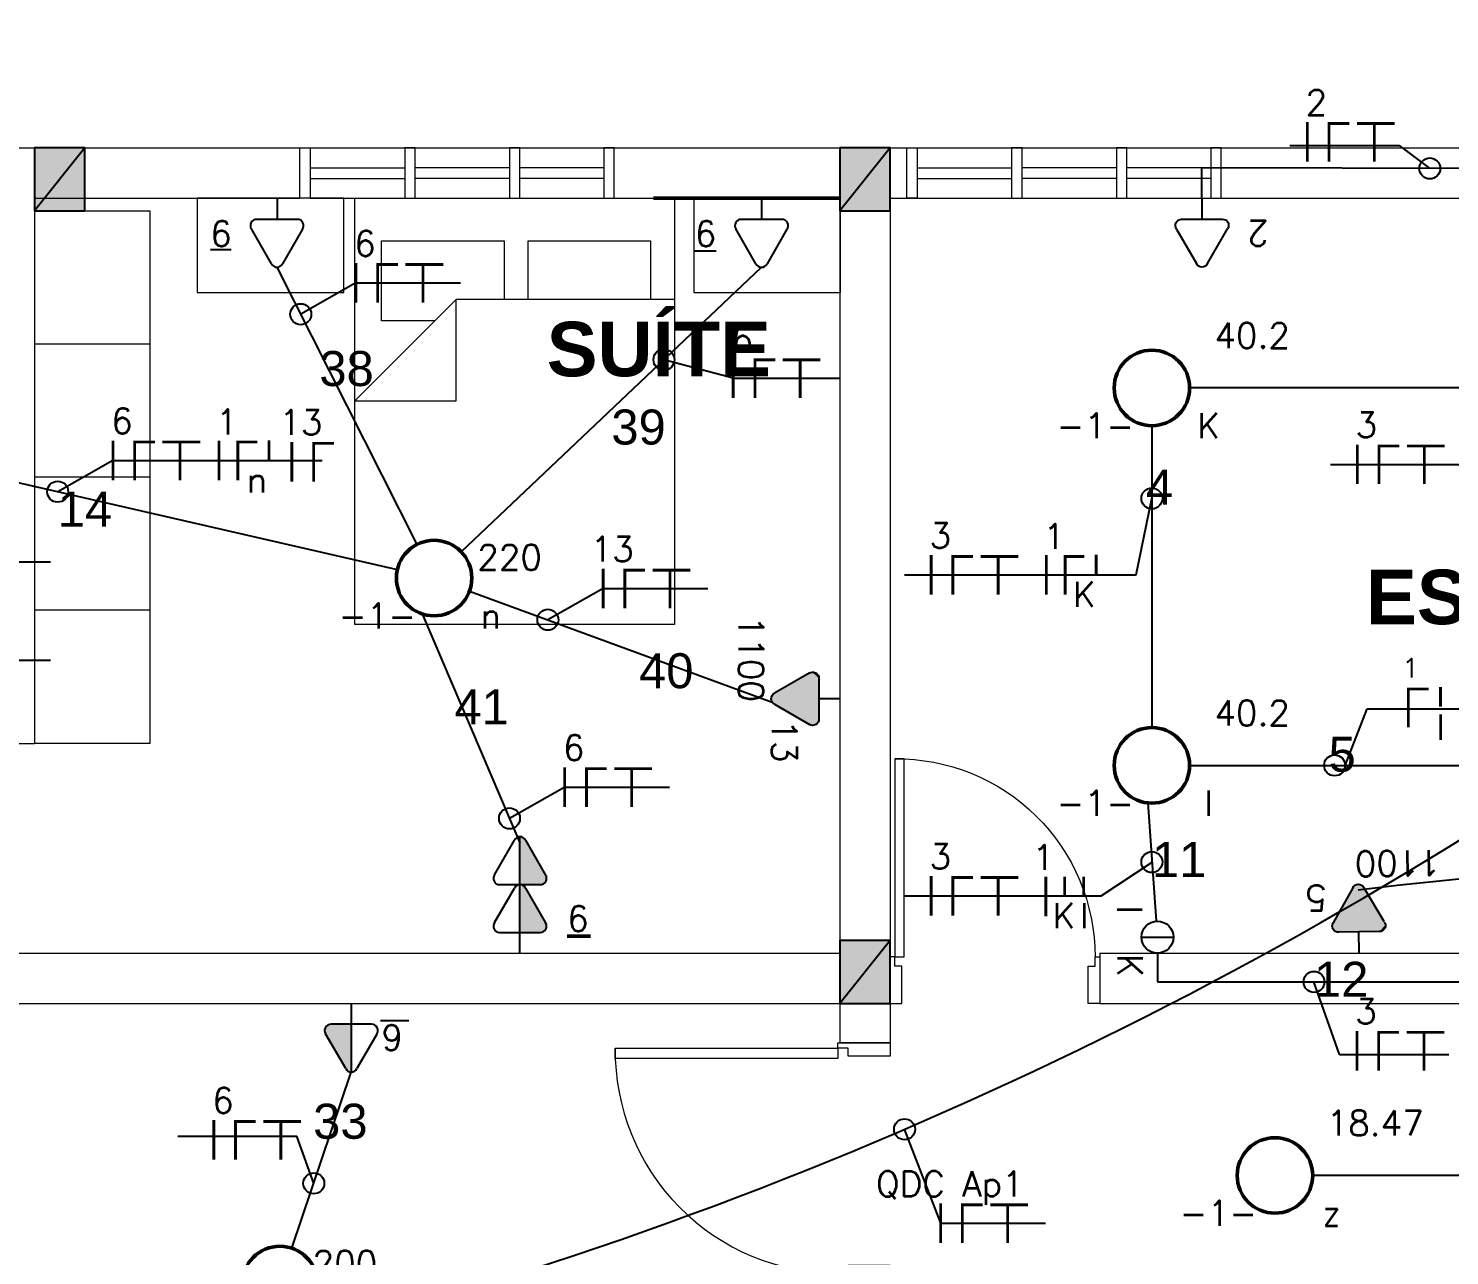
# Model space of a CAD drawing. Header units: millimetres. Extents: x 4360 to 8806, y 1896 to 3880.
# Drawn here: x 4405.03 to 4411.81, y 1944.35 to 1950.2 of the extents above; entities that cross this region are included whole.
import ezdxf
from ezdxf.enums import TextEntityAlignment as Align

# ---------------------------------------------------------------- set-up
doc = ezdxf.new("R2010")
doc.units = ezdxf.units.MM
doc.linetypes.add('Contínuo', pattern=[0])
for name, color, linetype, lineweight in [('C-Moveis', 7, 'Continuous', 5), ('C-Paredes-Acessorios', 20, 'Continuous', 5), ('C-Portas', 7, 'Continuous', 5), ('C-Texto', 4, 'Continuous', 9), ('ILUMINAÇÃO', 1, 'Contínuo', 50), ('TOMADAS', 1, 'Continuous', 25)]:
    doc.layers.add(name, color=color, linetype=linetype, lineweight=lineweight)
doc.layers.add('C-Pilares', color=7, linetype='Continuous', plot=False)
for name, color, linetype in [('CIRCUITOS', 255, 'Continuous'), ('Eletrodutos', 4, 'Continuous'), ('INTERRUPTORES', 1, 'Continuous')]:
    doc.layers.add(name, color=color, linetype=linetype)
doc.styles.add('BOLD', font='arialbd.ttf')
doc.styles.add('RomanS', font='romans.shx')
doc.styles.get("Standard").update_dxf_attribs({"font": 'arial.ttf'})

# ---------------------------------------------------------------- blocks, each defined once
blk = doc.blocks.new('d9-2')
at = {"layer": 'C-Portas'}
for p, q in [((-0.06, 0.2), (-0.06, 1.05)), ((-0.06, 1.05), (-0.02, 1.05)), ((-0.02, 1.05), (-0.02, 0.2)), ((-0.88, 0.2), (-0.9, 0.2)), ((-0.9, 0.2), (-0.9, 0)), ((-0.88, 0.16), (-0.88, 0.2)), ((-0.02, 0.2), (-0.06, 0.2)), ((-0.02, 0.16), (-0.02, 0.2)), ((-0.02, 0.2), (0, 0.2)), ((0, 0.2), (0, 0)), ((-0.85, 0.16), (-0.88, 0.16)), ((-0.85, 0), (-0.85, 0.16)), ((-0.05, 0), (-0.05, 0.16)), ((-0.05, 0.16), (-0.02, 0.16)), ((-0.9, 0), (-0.85, 0)), ((0, 0), (-0.05, 0))]:
    blk.add_line(p, q, dxfattribs=at)
blk.add_arc((-0.0299, 0.2), 0.8501, 89.3299, 180, dxfattribs=at)
blk = doc.blocks.new('A$C2A3D30EB')
at = {"layer": 'C-Pilares'}
for color, points in [(6, [(0, 0), (24, 30), (0, 30)]), (6, [(24, 30), (0, 30), (0, 0)]), (135, [(24, 30), (0, 0), (24, 0)])]:
    blk.add_hatch(color=color, dxfattribs=at).paths.add_polyline_path(points)
blk.add_line((24, 30), (0, 0), dxfattribs=at)
at = {"layer": 'C-Pilares', "color": 7}
blk.add_lwpolyline([(0, 0), (24, 0), (24, 30), (0, 30)], close=True, dxfattribs=at)
blk = doc.blocks.new('RECTANG')
for p, q in [((1, 1), (0, 1)), ((0, 1), (0, 0)), ((1, 0), (1, 1)), ((0, 0), (1, 0))]:
    blk.add_line(p, q)
blk = doc.blocks.new('TEBAI01')
for p, q in [((-1.617, 1.949), (-0.353, 4.139)), ((0.353, 4.139), (1.631, 1.925)), ((-1.297, 1.32), (1.28, 1.32)), ((0, 0), (0, 1.32))]:
    blk.add_line(p, q)
for centre, start, end in [((0, 3.967), 26.04787, 153.95213), ((-1.302, 1.713), 143.13324, 270.77697), ((1.3, 1.713), 267.18113, 32.56886)]:
    blk.add_arc(centre, 0.393, start, end)
at = {"style": 'RomanS', "flags": 8}
for tag, p in [('020', (-5.031, 2.198)), ('001', (3.561, 2.226))]:
    blk.add_attdef(tag, text='', height=1.6, dxfattribs=at).set_placement(p, align=Align.MIDDLE_CENTER)
blk = doc.blocks.new('TEALT03')
for p, q in [((-1.617, 1.949), (-0.353, 4.139)), ((0.353, 4.139), (1.631, 1.925)), ((-1.297, 1.32), (1.28, 1.32)), ((0, 0), (0, 1.32))]:
    blk.add_line(p, q)
for centre, start, end in [((0, 3.967), 26.04787, 153.95213), ((-1.302, 1.713), 143.13324, 270.77697), ((1.3, 1.713), 267.18113, 32.56886)]:
    blk.add_arc(centre, 0.393, start, end)
at = {"linetype": 'Continuous'}
for points in [[(-1.617, 1.949), (1.487, 1.367), (-0.353, 4.139)], [(-0.353, 4.139), (1.64, 1.516), (-0.208, 4.3)], [(1.64, 1.516), (-0.353, 4.139), (1.487, 1.367)], [(-0.208, 4.3), (1.693, 1.721), (0, 4.36)], [(1.693, 1.721), (-0.208, 4.3), (1.64, 1.516)], [(0, 4.36), (1.631, 1.925), (0.208, 4.3)], [(1.631, 1.925), (0, 4.36), (1.693, 1.721)], [(0.353, 4.139), (0.208, 4.3), (1.631, 1.925)], [(-1.694, 1.75), (1.28, 1.32), (-1.617, 1.949)], [(1.487, 1.367), (-1.617, 1.949), (1.28, 1.32)], [(1.28, 1.32), (-1.694, 1.75), (-1.307, 1.32)], [(-1.655, 1.54), (-1.307, 1.32), (-1.694, 1.75)], [(-1.307, 1.32), (-1.655, 1.54), (-1.512, 1.381)]]:
    blk.add_solid(points, dxfattribs=at)
at = {"style": 'RomanS', "flags": 8}
for tag, p in [('020', (-4.819, 2.032)), ('001', (3.506, 2.072))]:
    blk.add_attdef(tag, text='', height=1.6, dxfattribs=at).set_placement(p, align=Align.MIDDLE_CENTER)
blk = doc.blocks.new('A$C0BD3781F')
blk.add_circle((0.36, 0.36), 0.36)
at = {"style": 'RomanS', "flags": 8}
for tag, p in [('001', (0.188, 0.472)), ('009', (0.502, 0.474)), ('020', (0.356, 0.232))]:
    blk.add_attdef(tag, text='', height=0.16, dxfattribs=at).set_placement(p, align=Align.MIDDLE_CENTER)
blk = doc.blocks.new('TEMED02')
for p, q in [((-1.617, 1.949), (-0.353, 4.139)), ((0, 1.32), (0, 4.36)), ((0.353, 4.139), (1.631, 1.925)), ((-1.297, 1.32), (1.28, 1.32)), ((0, 0), (0, 1.32))]:
    blk.add_line(p, q)
for centre, start, end in [((0, 3.967), 26.04787, 153.95213), ((-1.302, 1.713), 143.13324, 270.77697), ((1.3, 1.713), 267.18113, 32.56886)]:
    blk.add_arc(centre, 0.393, start, end)
at = {"linetype": 'Continuous'}
for points in [[(0, 4.36), (1.631, 1.925), (0.208, 4.3)], [(1.631, 1.925), (0, 4.36), (1.693, 1.721)], [(0, 1.32), (1.693, 1.721), (0, 4.36)], [(0.353, 4.139), (0.208, 4.3), (1.631, 1.925)], [(1.693, 1.721), (0, 1.32), (1.64, 1.516)], [(1.28, 1.32), (1.64, 1.516), (0, 1.32)], [(1.64, 1.516), (1.28, 1.32), (1.487, 1.367)]]:
    blk.add_solid(points, dxfattribs=at)
at = {"style": 'RomanS', "flags": 8}
for tag, p in [('020', (-4.961, 2.195)), ('001', (3.391, 2.166))]:
    blk.add_attdef(tag, text='', height=1.6, dxfattribs=at).set_placement(p, align=Align.MIDDLE_CENTER)
blk = doc.blocks.new('FNT')
at = {"const_width": 0.24}
for points in [[(0.12, 1.68), (0.12, -1.68)], [(1.84, 1.56), (3.68, 1.56)], [(1.96, 1.44), (1.96, -1.68)], [(4.32, 1.56), (7.52, 1.56)], [(5.8, 1.44), (5.8, -1.68)]]:
    blk.add_lwpolyline(points, dxfattribs=at)
at = {"style": 'RomanS', "flags": 8}
blk.add_attdef('001', text='', height=1.6, dxfattribs=at).set_placement((0.89, 3.34), align=Align.MIDDLE_CENTER)
blk = doc.blocks.new('FNR')
at = {"const_width": 0.24}
for points in [[(0.12, 1.68), (0.12, -1.68)], [(1.72, 1.68), (1.72, -1.68)], [(1.76, 1.56), (3.36, 1.56)], [(4.35, 1.7), (4.35, 0.02)]]:
    blk.add_lwpolyline(points, dxfattribs=at)
at = {"style": 'RomanS', "flags": 8}
for tag, p in [('001', (0.79, 3.27)), ('009', (4.35, -1.65))]:
    blk.add_attdef(tag, text='', height=1.6, dxfattribs=at).set_placement(p, align=Align.MIDDLE_CENTER)
blk = doc.blocks.new('A$C27EA2FDF')
at = {"const_width": 0.009}
for points in [[(0.0398, 0.126), (0.0398, 0)], [(0.1043, 0.1215), (0.1733, 0.1215)], [(0.1088, 0.117), (0.1088, 0)]]:
    blk.add_lwpolyline(points, dxfattribs=at)
at = {"style": 'RomanS', "flags": 8}
blk.add_attdef('001', text='', height=0.06, dxfattribs=at).set_placement((0.0686, 0.1884), align=Align.MIDDLE_CENTER)
blk = doc.blocks.new('IR2S02')
blk.add_line((0, 0), (0, 2.034))
blk.add_circle((0, 1.017), 1.017)
at = {"style": 'RomanS', "flags": 8}
for tag, p in [('030', (-1.743, 2.296)), ('009', (1.811, 2.295))]:
    blk.add_attdef(tag, text='', height=1.6, dxfattribs=at).set_placement(p, align=Align.MIDDLE_CENTER)
blk = doc.blocks.new('FRR')
at = {"const_width": 0.24}
for points in [[(0.12, 1.68), (0.12, -1.68)], [(1.72, 1.68), (1.72, 0)], [(3.32, 1.68), (3.32, 0)]]:
    blk.add_lwpolyline(points, dxfattribs=at)
at = {"style": 'RomanS', "flags": 8}
for tag, p in [('001', (-0.1, 3.31)), ('009', (1.63, -1.63)), ('030', (3.37, -1.63))]:
    blk.add_attdef(tag, text='', height=1.6, dxfattribs=at).set_placement(p, align=Align.MIDDLE_CENTER)
blk = doc.blocks.new('FRRR')
at = {"const_width": 0.24}
blk.add_lwpolyline([(1.72, 1.68), (1.72, 0)], dxfattribs=at)
at = {"style": 'RomanS', "flags": 8}
blk.add_attdef('009', text='', height=1.6, dxfattribs=at).set_placement((1.72, -1.67), align=Align.MIDDLE_CENTER)

msp = doc.modelspace()

# ---------------------------------------------------------------- linework, layer by layer
at = {"const_width": 0.0135}
for points in [[(4411.60373, 1947.05117), (4411.70723, 1947.05117)], [(4411.61048, 1947.04442), (4411.61048, 1946.86892)]]:
    msp.add_lwpolyline(points, dxfattribs=at)
at = {"layer": 'C-Moveis'}
for p, q in [((4405.29851, 1949.33158), (4405.60851, 1949.33158)), ((4405.60851, 1949.33158), (4405.60851, 1946.79158)), ((4406.71351, 1948.80738), (4406.71351, 1949.18838)), ((4406.71351, 1949.18838), (4407.29771, 1949.18838)), ((4407.29771, 1949.18838), (4407.29771, 1948.90898)), ((4407.41201, 1949.18838), (4407.99621, 1949.18838)), ((4407.41201, 1948.90898), (4407.41201, 1949.18838)), ((4407.99621, 1949.18838), (4407.99621, 1948.90898)), ((4407.06911, 1948.90898), (4406.58651, 1948.42638)), ((4408.11051, 1948.90898), (4407.06911, 1948.90898)), ((4407.06911, 1948.42638), (4407.06911, 1948.90898)), ((4406.96751, 1948.80738), (4406.71351, 1948.80738)), ((4405.60851, 1948.69658), (4405.05851, 1948.69658)), ((4406.58651, 1948.42638), (4407.06911, 1948.42638)), ((4405.60851, 1948.06158), (4405.05851, 1948.06158)), ((4405.60851, 1947.42658), (4405.05851, 1947.42658)), ((4405.60851, 1946.79158), (4405.05851, 1946.79158))]:
    msp.add_line(p, q, dxfattribs=at)
for points in [[(4406.53307, 1949.39158), (4405.83307, 1949.39158), (4405.83307, 1948.94158), (4406.53307, 1948.94158)], [(4408.90228, 1949.39158), (4408.20228, 1949.39158), (4408.20228, 1948.94158), (4408.90228, 1948.94158)]]:
    msp.add_lwpolyline(points, close=True, dxfattribs=at)
at = {"layer": 'C-Paredes-Acessorios'}
for p, q in [((4399.47851, 1949.63158), (4406.32351, 1949.63158)), ((4406.32351, 1949.39158), (4406.32351, 1949.63158)), ((4406.37351, 1949.63158), (4407.82351, 1949.63158)), ((4407.82351, 1949.63158), (4410.24323, 1949.63158)), ((4407.82351, 1949.39158), (4407.82351, 1949.63158)), ((4409.13851, 1949.63158), (4409.13851, 1945.55158)), ((4409.13851, 1949.39158), (4409.13851, 1949.63158)), ((4409.21823, 1949.39158), (4409.21823, 1949.63158)), ((4409.26823, 1949.63158), (4410.71823, 1949.63158)), ((4410.71823, 1949.63158), (4414.00351, 1949.63158)), ((4410.71823, 1949.39158), (4410.71823, 1949.63158)), ((4406.37351, 1949.53658), (4406.82351, 1949.53658)), ((4407.32351, 1949.53658), (4406.87351, 1949.53658)), ((4407.77351, 1949.53658), (4407.37351, 1949.53658)), ((4409.26823, 1949.53658), (4409.71823, 1949.53658)), ((4410.21823, 1949.53658), (4409.76823, 1949.53658)), ((4410.66823, 1949.53658), (4410.26823, 1949.53658)), ((4406.37351, 1949.48658), (4406.82351, 1949.48658)), ((4407.32351, 1949.48658), (4406.87351, 1949.48658)), ((4407.77351, 1949.48658), (4407.37351, 1949.48658)), ((4409.26823, 1949.48658), (4409.71823, 1949.48658)), ((4410.21823, 1949.48658), (4409.76823, 1949.48658)), ((4410.66823, 1949.48658), (4410.26823, 1949.48658)), ((4405.05851, 1949.39158), (4406.32351, 1949.39158)), ((4405.05851, 1949.39158), (4405.05851, 1946.79158)), ((4406.37351, 1949.39158), (4407.82351, 1949.39158)), ((4407.82351, 1949.39158), (4408.89851, 1949.39158)), ((4408.89851, 1949.39158), (4408.89851, 1945.79158)), ((4409.13851, 1949.39158), (4410.71823, 1949.39158)), ((4410.71823, 1949.39158), (4414.00351, 1949.39158)), ((4404.90851, 1946.79158), (4405.05851, 1946.79158)), ((4403.31851, 1945.79158), (4408.89851, 1945.79158)), ((4410.13851, 1945.79158), (4416.57851, 1945.79158)), ((4410.13851, 1945.79158), (4410.13851, 1945.55158)), ((4403.31851, 1945.55158), (4408.89851, 1945.55158)), ((4408.89851, 1945.55158), (4408.89851, 1945.36338)), ((4409.13851, 1945.55158), (4409.13851, 1945.36338)), ((4410.13851, 1945.55158), (4416.81851, 1945.55158)), ((4409.13851, 1945.36338), (4408.89851, 1945.36338))]:
    msp.add_line(p, q, dxfattribs=at)
at = {"layer": 'C-Paredes-Acessorios', "color": 3}
for points in [[(4406.32351, 1949.63158), (4406.37351, 1949.63158), (4406.37351, 1949.39158), (4406.32351, 1949.39158)], [(4406.32351, 1949.63158), (4406.32351, 1949.63158), (4406.37351, 1949.63158), (4406.37351, 1949.39158), (4406.32351, 1949.39158)], [(4407.82351, 1949.63158), (4407.77351, 1949.63158), (4407.77351, 1949.39158), (4407.82351, 1949.39158)], [(4409.21823, 1949.63158), (4409.26823, 1949.63158), (4409.26823, 1949.39158), (4409.21823, 1949.39158)], [(4409.21823, 1949.63158), (4409.21823, 1949.63158), (4409.26823, 1949.63158), (4409.26823, 1949.39158), (4409.21823, 1949.39158)], [(4410.71823, 1949.63158), (4410.66823, 1949.63158), (4410.66823, 1949.39158), (4410.71823, 1949.39158)]]:
    msp.add_lwpolyline(points, dxfattribs=at)
for points in [[(4406.87351, 1949.39158), (4406.87351, 1949.63158), (4406.82351, 1949.63158), (4406.82351, 1949.39158)], [(4407.37351, 1949.39158), (4407.37351, 1949.63158), (4407.32351, 1949.63158), (4407.32351, 1949.39158)], [(4409.76823, 1949.39158), (4409.76823, 1949.63158), (4409.71823, 1949.63158), (4409.71823, 1949.39158)], [(4410.26823, 1949.39158), (4410.26823, 1949.63158), (4410.21823, 1949.63158), (4410.21823, 1949.39158)]]:
    msp.add_lwpolyline(points, close=True, dxfattribs=at)
at = {"layer": 'CIRCUITOS'}
for p, q in [((4411.04613, 1949.64282), (4411.56654, 1949.64282)), ((4411.56654, 1949.64282), (4411.71305, 1949.53376)), ((4406.59112, 1948.9879), (4406.32774, 1948.83875)), ((4406.59112, 1948.9879), (4407.09046, 1948.9879)), ((4408.39061, 1948.53332), (4408.06013, 1948.62181)), ((4408.39061, 1948.53332), (4408.89851, 1948.53332)), ((4405.43201, 1948.14151), (4405.16864, 1947.99236)), ((4405.43201, 1948.14151), (4406.4307, 1948.14151)), ((4411.23999, 1948.12274), (4412.34607, 1948.12274)), ((4410.31307, 1947.59566), (4410.38767, 1947.96006)), ((4404.13617, 1947.65853), (4405.13486, 1947.65853)), ((4409.20699, 1947.59566), (4410.31307, 1947.59566)), ((4407.76993, 1947.5306), (4407.50656, 1947.38145)), ((4407.76993, 1947.5306), (4408.26928, 1947.5306)), ((4404.13617, 1947.18898), (4405.13486, 1947.18898)), ((4411.30918, 1946.68715), (4411.41497, 1946.95667)), ((4411.41497, 1946.95667), (4411.95319, 1946.95667)), ((4407.58693, 1946.58343), (4407.32355, 1946.43428)), ((4407.58693, 1946.58343), (4408.08627, 1946.58343)), ((4410.1457, 1946.06504), (4410.38865, 1946.22603)), ((4409.20699, 1946.06504), (4410.1457, 1946.06504)), ((4411.28301, 1945.30887), (4411.16075, 1945.65457)), ((4411.28301, 1945.30887), (4411.80342, 1945.30887)), ((4409.38022, 1944.50332), (4409.20766, 1944.95157)), ((4409.38022, 1944.50332), (4409.87956, 1944.50332))]:
    msp.add_line(p, q, dxfattribs=at)
at = {"layer": 'CIRCUITOS', "linetype": 'Continuous'}
for p in [(4405.74139, 1944.91862), (4406.39013, 1944.69381)]:
    msp.add_line(p, (4406.30958, 1944.91862), dxfattribs=at)
at = {"layer": 'CIRCUITOS'}
for centre in [(4411.71305, 1949.53376), (4406.32774, 1948.83875), (4408.06013, 1948.62181), (4405.16864, 1947.99236), (4410.38767, 1947.96006), (4407.50656, 1947.38145), (4411.25918, 1946.68715), (4407.32355, 1946.43428), (4410.38767, 1946.22603), (4411.16075, 1945.65457), (4409.20766, 1944.95157), (4406.39013, 1944.69381)]:
    msp.add_circle(centre, 0.05, dxfattribs=at)
at = {"layer": 'Eletrodutos'}
for p, q in [((4410.62651, 1949.39057), (4410.62651, 1949.53658)), ((4412.11451, 1949.53271), (4410.62651, 1949.53658)), ((4406.88261, 1947.74112), (4406.21455, 1949.06266)), ((4407.09314, 1947.70568), (4408.52546, 1949.06266)), ((4412.68767, 1948.48715), (4410.56767, 1948.48715)), ((4410.38767, 1948.30715), (4410.38767, 1946.86715)), ((4404.40925, 1948.16658), (4406.78837, 1947.62073)), ((4406.78837, 1947.62073), (4406.78837, 1947.62073)), ((4407.13281, 1947.51851), (4408.57599, 1946.98927)), ((4406.90733, 1947.40958), (4407.37351, 1946.31722)), ((4410.56767, 1946.68715), (4412.68767, 1946.68715)), ((4410.36882, 1946.50814), (4410.40847, 1945.94393)), ((4410.41382, 1945.79158), (4410.41382, 1945.65457)), ((4410.41382, 1945.65457), (4415.10116, 1945.65457)), ((4406.28593, 1944.38427), (4406.5687, 1945.22432)), ((4414.46651, 1944.73158), (4411.15451, 1944.73158))]:
    msp.add_line(p, q, dxfattribs=at)
for centre, radius, start, end in [((4401.21306, 1963.53809), 20.23294, 275.652799, 318.765085), ((4412.86017, 1934.67153), 11.51633, 82.576179, 97.423821)]:
    msp.add_arc(centre, radius, start, end, dxfattribs=at)
at = {"layer": 'ILUMINAÇÃO'}
for p, q in [((4408.89851, 1949.39158), (4408.0101, 1949.39158)), ((4407.5984, 1945.87198), (4407.70915, 1945.87198))]:
    msp.add_line(p, q, dxfattribs=at)
at = {"layer": 'TOMADAS'}
for p, q in [((4405.89774, 1949.1471), (4405.99535, 1949.1471)), ((4408.30942, 1949.13897), (4408.20228, 1949.13897)), ((4406.8435, 1945.46874), (4406.7079, 1945.46874))]:
    msp.add_line(p, q, dxfattribs=at)

# ---------------------------------------------------------------- block references
at = {"layer": 'C-Moveis', "xscale": -2.032000000006519, "yscale": 1.523999999975786, "zscale": 2.032000000001466, "rotation": 270}
msp.add_blockref('RECTANG', (4406.58651, 1947.35958), dxfattribs=at)
at = {"layer": 'C-Paredes-Acessorios', "xscale": 0.01, "yscale": 0.01, "zscale": 0.01}
for p in [(4405.05851, 1949.33158), (4408.89851, 1949.33158), (4408.89851, 1945.55158)]:
    msp.add_blockref('A$C2A3D30EB', p, dxfattribs=at)
at = {"layer": 'C-Portas', "linetype": 'Continuous', "xscale": -1.111111111094942, "yscale": 1.111111111094942, "zscale": 1.111111111094942}
msp.add_blockref('d9-2', (4409.13851, 1945.55158), dxfattribs=at)
at = {"layer": 'C-Portas', "linetype": 'Continuous', "xscale": 1.248444444426277, "yscale": 1.248444444426277, "zscale": 1.248444444426277, "rotation": 90.00000000000001}
msp.add_blockref('d9-2', (4409.13851, 1945.36338), dxfattribs=at)
at = {"layer": 'CIRCUITOS', "lineweight": 30}
ref = msp.add_blockref('FNT', (4411.12215, 1949.66033), dxfattribs=dict(at, xscale=0.05624999999918144, yscale=0.05624999999918144, zscale=0.05624999999918144))
ref.add_attrib('001', '2', dxfattribs={"layer": '0', "height": 0.12, "style": 'RomanS', "flags": 8}).set_placement((4411.17208, 1949.84837), align=Align.MIDDLE_CENTER)
ref = msp.add_blockref('FNT', (4406.58437, 1948.9879), dxfattribs=dict(at, xscale=0.05624999999918144, yscale=0.05624999999918144, zscale=0.05624999999918144))
ref.add_attrib('001', '6', dxfattribs={"layer": '0', "height": 0.12, "style": 'RomanS', "flags": 8}).set_placement((4406.6343, 1949.17593), align=Align.MIDDLE_CENTER)
ref = msp.add_blockref('FNT', (4408.38386, 1948.53332), dxfattribs=dict(at, xscale=0.05624999999918144, yscale=0.05624999999918144, zscale=0.05624999999918144))
ref.add_attrib('001', '6', dxfattribs={"layer": '0', "height": 0.12, "style": 'RomanS', "flags": 8}).set_placement((4408.43379, 1948.72135), align=Align.MIDDLE_CENTER)
ref = msp.add_blockref('FNT', (4405.42526, 1948.14151), dxfattribs=dict(at, xscale=0.05624999999918144, yscale=0.05624999999918144, zscale=0.05624999999918144))
ref.add_attrib('001', '6', dxfattribs={"layer": '0', "height": 0.12, "style": 'RomanS', "flags": 8}).set_placement((4405.47519, 1948.32954), align=Align.MIDDLE_CENTER)
at = {"layer": 'CIRCUITOS'}
ref = msp.add_blockref('FNR', (4405.93136, 1948.14151), dxfattribs=dict(at, xscale=0.05624999999999998, yscale=0.05624999999999998, zscale=0.05624999999999998))
ref.add_attrib('001', '1', dxfattribs={"layer": '0', "height": 0.12, "style": 'RomanS'}).set_placement((4405.97564, 1948.32527), align=Align.MIDDLE_CENTER)
ref.add_attrib('009', 'n', dxfattribs={"layer": '0', "height": 0.12, "style": 'RomanS'}).set_placement((4406.11816, 1948.04846), align=Align.MIDDLE_CENTER)
ref = msp.add_blockref('A$C27EA2FDF', (4406.22588, 1948.0409), dxfattribs=dict(at, xscale=1.5, yscale=1.5, zscale=1.5))
ref.add_attrib('001', '13', dxfattribs={"layer": '0', "height": 0.12, "style": 'RomanS', "flags": 8}).set_placement((4406.32874, 1948.32343), align=Align.MIDDLE_CENTER)
at = {"layer": 'CIRCUITOS', "lineweight": 30}
ref = msp.add_blockref('FNT', (4411.36092, 1948.12274), dxfattribs=dict(at, xscale=0.05624999999918144, yscale=0.05624999999918144, zscale=0.05624999999918144))
ref.add_attrib('001', '3', dxfattribs={"layer": '0', "height": 0.12, "style": 'RomanS', "flags": 8}).set_placement((4411.41085, 1948.31078), align=Align.MIDDLE_CENTER)
ref = msp.add_blockref('FNT', (4409.32792, 1947.59566), dxfattribs=dict(at, xscale=0.05624999999918144, yscale=0.05624999999918144, zscale=0.05624999999918144))
ref.add_attrib('001', '3', dxfattribs={"layer": '0', "height": 0.12, "style": 'RomanS', "flags": 8}).set_placement((4409.37785, 1947.78369), align=Align.MIDDLE_CENTER)
at = {"layer": 'CIRCUITOS'}
ref = msp.add_blockref('FNR', (4409.87705, 1947.59566), dxfattribs=dict(at, xscale=0.05624999999999998, yscale=0.05624999999999998, zscale=0.05624999999999998))
ref.add_attrib('001', '1', dxfattribs={"layer": '0', "height": 0.12, "style": 'RomanS'}).set_placement((4409.92132, 1947.77942), align=Align.MIDDLE_CENTER)
ref.add_attrib('009', 'K', dxfattribs={"layer": '0', "height": 0.12, "style": 'RomanS'}).set_placement((4410.06385, 1947.50261), align=Align.MIDDLE_CENTER)
at = {"layer": 'CIRCUITOS', "lineweight": 30}
ref = msp.add_blockref('FNT', (4407.76318, 1947.5306), dxfattribs=dict(at, xscale=0.05624999999918144, yscale=0.05624999999918144, zscale=0.05624999999918144))
ref.add_attrib('001', '13', dxfattribs={"layer": '0', "height": 0.12, "style": 'RomanS', "flags": 8}).set_placement((4407.81311, 1947.71863), align=Align.MIDDLE_CENTER)
at = {"layer": 'CIRCUITOS'}
ref = msp.add_blockref('FRRR', (4411.66712, 1946.9667), dxfattribs=dict(at, xscale=0.05624999999999999, yscale=0.05624999999999999, zscale=0.05624999999999999))
ref.add_attrib('009', 'l', dxfattribs={"layer": '0', "height": 0.12, "style": 'RomanS'}).set_placement((4411.76383, 1946.86897), align=Align.MIDDLE_CENTER)
at = {"layer": 'CIRCUITOS', "lineweight": 30}
ref = msp.add_blockref('FNT', (4407.58018, 1946.58343), dxfattribs=dict(at, xscale=0.05624999999918144, yscale=0.05624999999918144, zscale=0.05624999999918144))
ref.add_attrib('001', '6', dxfattribs={"layer": '0', "height": 0.12, "style": 'RomanS', "flags": 8}).set_placement((4407.63011, 1946.77146), align=Align.MIDDLE_CENTER)
ref = msp.add_blockref('FNT', (4409.32792, 1946.06504), dxfattribs=dict(at, xscale=0.05624999999918144, yscale=0.05624999999918144, zscale=0.05624999999918144))
ref.add_attrib('001', '3', dxfattribs={"layer": '0', "height": 0.12, "style": 'RomanS', "flags": 8}).set_placement((4409.37785, 1946.25307), align=Align.MIDDLE_CENTER)
at = {"layer": 'CIRCUITOS'}
ref = msp.add_blockref('FRR', (4409.87501, 1946.06225), dxfattribs=dict(at, xscale=0.05624999999999999, yscale=0.05624999999999999, zscale=0.05624999999999999))
ref.add_attrib('001', '1', dxfattribs={"layer": '0', "height": 0.12, "style": 'RomanS'}).set_placement((4409.86944, 1946.24843), align=Align.MIDDLE_CENTER)
ref.add_attrib('009', 'K', dxfattribs={"layer": '0', "height": 0.12, "style": 'RomanS'}).set_placement((4409.96688, 1945.97054), align=Align.MIDDLE_CENTER)
ref.add_attrib('030', 'l', dxfattribs={"layer": '0', "height": 0.12, "style": 'RomanS'}).set_placement((4410.06432, 1945.97054), align=Align.MIDDLE_CENTER)
at = {"layer": 'CIRCUITOS', "lineweight": 30}
ref = msp.add_blockref('FNT', (4411.35902, 1945.32639), dxfattribs=dict(at, xscale=0.05624999999918144, yscale=0.05624999999918144, zscale=0.05624999999918144))
ref.add_attrib('001', '3', dxfattribs={"layer": '0', "height": 0.12, "style": 'RomanS', "flags": 8}).set_placement((4411.40896, 1945.51442), align=Align.MIDDLE_CENTER)
ref = msp.add_blockref('FNT', (4405.90646, 1944.90105), dxfattribs=dict(at, xscale=0.05624999999918144, yscale=0.05624999999918144, zscale=0.05624999999918144))
ref.add_attrib('001', '6', dxfattribs={"layer": '0', "height": 0.12, "style": 'RomanS', "flags": 8}).set_placement((4405.95639, 1945.08908), align=Align.MIDDLE_CENTER)
ref = msp.add_blockref('FNT', (4409.37347, 1944.50332), dxfattribs=dict(at, xscale=0.05624999999918144, yscale=0.05624999999918144, zscale=0.05624999999918144))
ref.add_attrib('001', 'QDC Ap1', dxfattribs={"layer": '0', "height": 0.12, "style": 'RomanS', "flags": 8}).set_placement((4409.4234, 1944.69135), align=Align.MIDDLE_CENTER)
at = {"layer": 'ILUMINAÇÃO'}
ref = msp.add_blockref('A$C0BD3781F', (4410.20769, 1948.66715), dxfattribs=dict(at, xscale=-0.5, yscale=0.5, zscale=0.5, rotation=180))
ref.add_attrib('020', '40.2', dxfattribs={"layer": '0', "height": 0.12, "style": 'RomanS', "flags": 8}).set_placement((4410.86587, 1948.73689), align=Align.MIDDLE_CENTER)
ref.add_attrib('009', 'K', dxfattribs={"layer": '0', "height": 0.12, "style": 'RomanS', "flags": 8}).set_placement((4410.65767, 1948.30715), align=Align.MIDDLE_CENTER)
ref.add_attrib('001', '-1-', dxfattribs={"layer": '0', "height": 0.12, "style": 'RomanS', "flags": 8}).set_placement((4410.11767, 1948.30715), align=Align.MIDDLE_CENTER)
ref = msp.add_blockref('A$C0BD3781F', (4406.78384, 1947.76048), dxfattribs=dict(at, xscale=-0.5, yscale=0.5, zscale=0.5, rotation=180))
ref.add_attrib('020', '220', dxfattribs={"layer": '0', "height": 0.12, "style": 'RomanS', "flags": 8}).set_placement((4407.3241, 1947.6795), align=Align.MIDDLE_CENTER)
ref.add_attrib('009', 'n', dxfattribs={"layer": '0', "height": 0.12, "style": 'RomanS', "flags": 8}).set_placement((4407.23381, 1947.40048), align=Align.MIDDLE_CENTER)
ref.add_attrib('001', '-1-', dxfattribs={"layer": '0', "height": 0.12, "style": 'RomanS', "flags": 8}).set_placement((4406.69381, 1947.40048), align=Align.MIDDLE_CENTER)
ref = msp.add_blockref('A$C0BD3781F', (4410.20769, 1946.86715), dxfattribs=dict(at, xscale=-0.5, yscale=0.5, zscale=0.5, rotation=180))
ref.add_attrib('020', '40.2', dxfattribs={"layer": '0', "height": 0.12, "style": 'RomanS', "flags": 8}).set_placement((4410.86587, 1946.93689), align=Align.MIDDLE_CENTER)
ref.add_attrib('009', 'l', dxfattribs={"layer": '0', "height": 0.12, "style": 'RomanS', "flags": 8}).set_placement((4410.65767, 1946.50715), align=Align.MIDDLE_CENTER)
ref.add_attrib('001', '-1-', dxfattribs={"layer": '0', "height": 0.12, "style": 'RomanS', "flags": 8}).set_placement((4410.11767, 1946.50715), align=Align.MIDDLE_CENTER)
ref = msp.add_blockref('A$C0BD3781F', (4410.79453, 1944.91158), dxfattribs=dict(at, xscale=-0.5, yscale=0.5, zscale=0.5, rotation=180))
ref.add_attrib('020', '18.47', dxfattribs={"layer": '0', "height": 0.12, "style": 'RomanS', "flags": 8}).set_placement((4411.45271, 1944.98132), align=Align.MIDDLE_CENTER)
ref.add_attrib('009', 'z', dxfattribs={"layer": '0', "height": 0.12, "style": 'RomanS', "flags": 8}).set_placement((4411.24451, 1944.55158), align=Align.MIDDLE_CENTER)
ref.add_attrib('001', '-1-', dxfattribs={"layer": '0', "height": 0.12, "style": 'RomanS', "flags": 8}).set_placement((4410.70451, 1944.55158), align=Align.MIDDLE_CENTER)
ref = msp.add_blockref('A$C0BD3781F', (4406.04853, 1944.39367), dxfattribs=dict(at, xscale=-0.5, yscale=0.5, zscale=0.5, rotation=180))
ref.add_attrib('020', '200', dxfattribs={"layer": '0', "height": 0.12, "style": 'RomanS', "flags": 8}).set_placement((4406.5386, 1944.31269), align=Align.MIDDLE_CENTER)
ref.add_attrib('009', 'e', dxfattribs={"layer": '0', "height": 0.12, "style": 'RomanS', "flags": 8}).set_placement((4406.4985, 1944.03367), align=Align.MIDDLE_CENTER)
ref.add_attrib('001', '-2-', dxfattribs={"layer": '0', "height": 0.12, "style": 'RomanS', "flags": 8}).set_placement((4405.9585, 1944.03367), align=Align.MIDDLE_CENTER)
at = {"layer": 'INTERRUPTORES'}
ref = msp.add_blockref('IR2S02', (4410.33755, 1945.86785), dxfattribs=dict(at, xscale=0.07500000000000001, yscale=0.07500000000000001, zscale=0.07500000000000001, rotation=270))
ref.add_attrib('009', 'K', dxfattribs={"layer": '0', "height": 0.12, "rotation": 270, "style": 'RomanS'}).set_placement((4410.28375, 1945.73201), align=Align.MIDDLE_CENTER)
ref.add_attrib('030', 'l', dxfattribs={"layer": '0', "height": 0.12, "rotation": 270, "style": 'RomanS'}).set_placement((4410.28171, 1945.9986), align=Align.MIDDLE_CENTER)
at = {"layer": 'TOMADAS'}
ref = msp.add_blockref('TEBAI01', (4406.21455, 1949.38966), dxfattribs=dict(at, xscale=0.07500000006984917, yscale=0.07500000006984917, zscale=0.07500000006984917, rotation=180))
ref.add_attrib('001', '6', dxfattribs={"layer": '0', "height": 0.12, "style": 'RomanS', "flags": 8}).set_placement((4405.94747, 1949.22269), align=Align.MIDDLE_CENTER)
ref = msp.add_blockref('TEBAI01', (4408.52546, 1949.38966), dxfattribs=dict(at, xscale=0.07500000006984917, yscale=0.07500000006984917, zscale=0.07500000006984917, rotation=180))
ref.add_attrib('001', '6', dxfattribs={"layer": '0', "height": 0.12, "style": 'RomanS', "flags": 8}).set_placement((4408.25838, 1949.22269), align=Align.MIDDLE_CENTER)
ref = msp.add_blockref('TEBAI01', (4410.62651, 1949.39057), dxfattribs=dict(at, xscale=-0.07500000006984917, yscale=0.07500000006984917, zscale=0.07500000006984917, rotation=180.0000000008845))
ref.add_attrib('001', '2', dxfattribs={"layer": '0', "height": 0.12, "rotation": 180, "style": 'RomanS', "flags": 8}).set_placement((4410.89359, 1949.2236), align=Align.MIDDLE_CENTER)
ref = msp.add_blockref('TEALT03', (4408.89851, 1947.0049), dxfattribs=dict(at, xscale=-0.07500000000000001, yscale=0.07500000000000001, zscale=0.07500000000000001, rotation=90))
ref.add_attrib('001', '13', dxfattribs={"layer": '0', "height": 0.12, "rotation": 270, "style": 'RomanS'}).set_placement((4408.63408, 1946.80292), align=Align.MIDDLE_CENTER)
ref.add_attrib('020', '1100', dxfattribs={"layer": '0', "height": 0.12, "rotation": 270, "style": 'RomanS'}).set_placement((4408.4752, 1947.19531), align=Align.MIDDLE_CENTER)
at = {"layer": 'TOMADAS', "xscale": 0.07500000006984917, "yscale": 0.07500000006984917, "zscale": 0.07500000006984917}
msp.add_blockref('TEMED02', (4407.37351, 1946.01973), dxfattribs=at)
at = {"layer": 'TOMADAS'}
ref = msp.add_blockref('TEALT03', (4411.37651, 1945.79387), dxfattribs=dict(at, xscale=-0.07500000000000001, yscale=0.07500000000000001, zscale=0.07500000000000001, rotation=0.8358462734912386))
ref.add_attrib('001', '5', dxfattribs={"layer": '0', "height": 0.12, "rotation": 180.835846, "style": 'RomanS'}).set_placement((4411.17069, 1946.05532), align=Align.MIDDLE_CENTER)
ref.add_attrib('020', '1100', dxfattribs={"layer": '0', "height": 0.12, "rotation": 180.835846, "style": 'RomanS'}).set_placement((4411.56072, 1946.21991), align=Align.MIDDLE_CENTER)
ref = msp.add_blockref('TEMED02', (4407.37351, 1945.79158), dxfattribs=dict(at, xscale=0.07500000006984917, yscale=0.07500000006984917, zscale=0.07500000006984917))
ref.add_attrib('020', '6', dxfattribs={"layer": '0', "height": 0.12, "style": 'RomanS', "flags": 8}).set_placement((4407.64963, 1945.95619), align=Align.MIDDLE_CENTER)
ref = msp.add_blockref('TEMED02', (4406.5687, 1945.55132), dxfattribs=dict(at, xscale=0.07500000006984917, yscale=0.07500000006984917, zscale=0.07500000006984917, rotation=180))
ref.add_attrib('001', '6', dxfattribs={"layer": '0', "height": 0.12, "rotation": 180, "style": 'RomanS', "flags": 8}).set_placement((4406.76402, 1945.38884), align=Align.MIDDLE_CENTER)

# ---------------------------------------------------------------- texts
at = {"style": 'RomanS', "flags": 8}
msp.add_attdef('1', text='', height=0.09, dxfattribs=at).set_placement((4411.6213, 1947.15145), align=Align.MIDDLE_CENTER)
at = {"layer": 'C-Texto', "style": 'BOLD'}
for s, p in [('SUÍTE', (4407.50119, 1948.54258)), ('ESCRITÓRIO 1', (4411.40899, 1947.36034))]:
    msp.add_text(s, height=0.26, dxfattribs=at).set_placement(p)
at = {"layer": 'Eletrodutos', "attachment_point": 1}
for s, insert, char_height in [('38', (4406.41652, 1948.66312), 0.167023), ('39', (4407.8093, 1948.38417), 0.167023), ('4', (4410.35876, 1948.09677), 0.16702), ('14', (4405.16864, 1947.99236), 0.167023), ('40', (4407.94142, 1947.22198), 0.167023), ('41', (4407.06092, 1947.04968), 0.167023), ('5', (4411.23027, 1946.82386), 0.16702), ('11', (4410.38767, 1946.32195), 0.167023), ('12', (4411.16075, 1945.75048), 0.167023), ('33', (4406.387, 1945.07357), 0.167023)]:
    msp.add_mtext_dynamic_manual_height_columns(s, width=0.2590259, gutter_width=0.83512, heights=[0], dxfattribs=dict(at, insert=insert, char_height=char_height))

doc.saveas('drawing.dxf')
